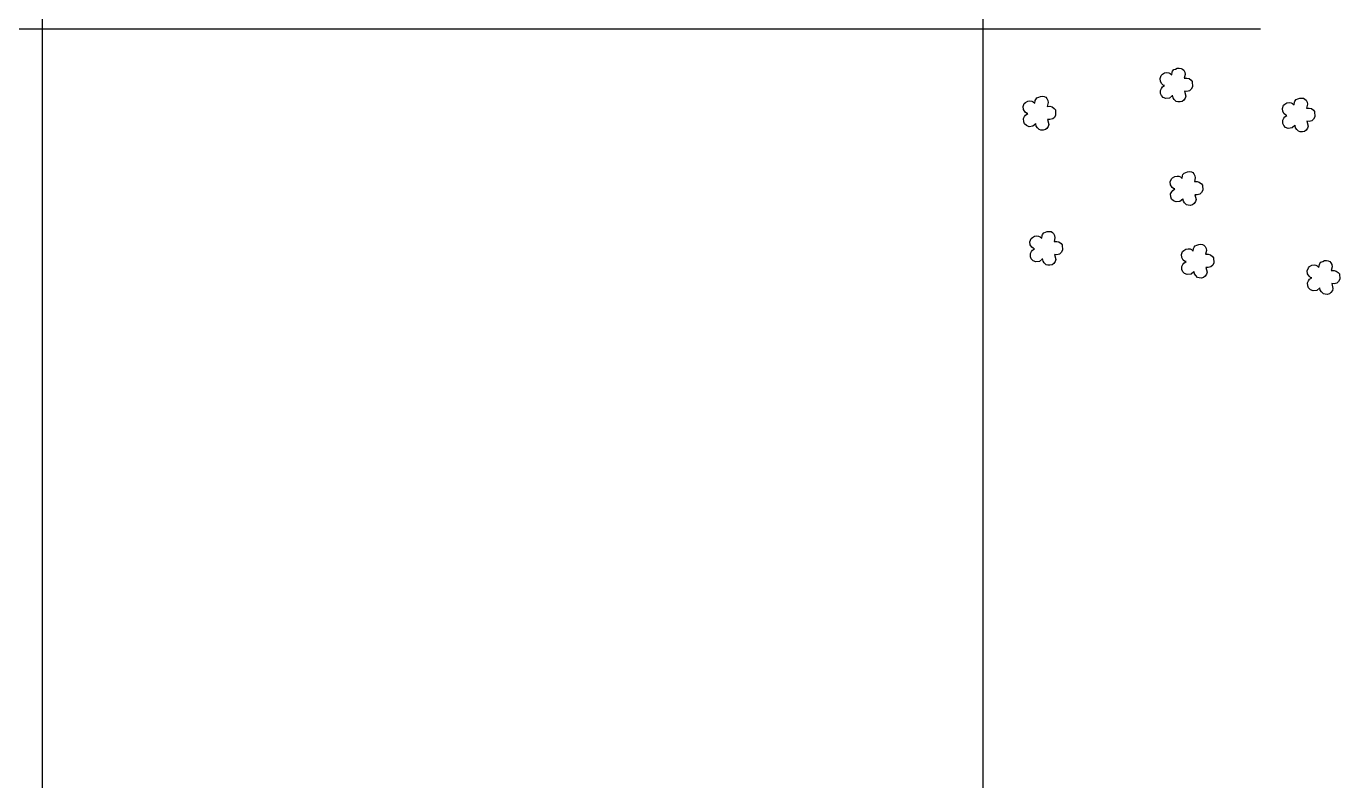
# Model space of a CAD drawing. Extents: x 727917 to 730017, y 7820137 to 7823107.
# Drawn here: x 728393 to 728952, y 7820880 to 7821201 of the extents above; entities that cross this region are included whole.
import ezdxf

# ---------------------------------------------------------------- set-up
doc = ezdxf.new("R2010")
doc.units = 0
doc.linetypes.add('CONTINUO', pattern=[0])
doc.layers.add('_SIMBOLO ARVORE', color=118, linetype='Continuous')
doc.layers.add('MALHA', color=8, linetype='CONTINUO')

msp = doc.modelspace()

# ---------------------------------------------------------------- linework, layer by layer
at = {"layer": '_SIMBOLO ARVORE', "linetype": 'CONTINUO'}
for points in [[(728880.61, 7821171.55, 0), (728879.37, 7821170.5, 0), (728877.78, 7821170.32, 0), (728876.66, 7821170.76, 0), (728875.86, 7821171.55, 0), (728875.52, 7821172.45, 0), (728875.44, 7821173.78, 0), (728875.87, 7821174.62, 0), (728876.32, 7821175.24, 0), (728877.23, 7821175.86, 0), (728876.65, 7821176.04, 0), (728876.08, 7821176.52, 0), (728875.41, 7821177.58, 0), (728875.29, 7821178.84, 0), (728875.77, 7821180.15, 0), (728876.28, 7821180.62, 0), (728877.21, 7821181.19, 0), (728878.19, 7821181.32, 0), (728878.97, 7821181.21, 0), (728879.59, 7821180.93, 0), (728880.26, 7821180.32, 0), (728880.47, 7821181.48, 0), (728880.64, 7821181.94, 0), (728881.14, 7821182.58, 0), (728881.9, 7821182.85, 0), (728882.63, 7821183.18, 0), (728883.46, 7821183.25, 0), (728884.24, 7821183.14, 0), (728884.87, 7821182.81, 0), (728885.34, 7821182.3, 0), (728885.76, 7821181.48, 0), (728885.92, 7821180.58, 0), (728885.54, 7821178.96, 0), (728886.67, 7821178.98, 0), (728887.61, 7821178.75, 0), (728888.49, 7821178.05, 0), (728888.98, 7821177.5, 0), (728889.11, 7821175.27, 0), (728888.57, 7821174.28, 0), (728887.85, 7821173.61, 0), (728886.7, 7821173.31, 0), (728885.7, 7821173.4, 0), (728886.24, 7821171.32, 0), (728885.99, 7821170.43, 0), (728885.39, 7821169.59, 0), (728884.73, 7821169.06, 0), (728883.79, 7821168.83, 0), (728882.86, 7821168.89, 0), (728882.16, 7821169.09, 0), (728881.36, 7821169.87, 0), (728880.82, 7821170.58, 0), (728880.65, 7821171.66, 0)], [(728822.39, 7821159.55, 0), (728821.14, 7821158.5, 0), (728819.56, 7821158.32, 0), (728818.43, 7821158.76, 0), (728817.63, 7821159.54, 0), (728817.3, 7821160.45, 0), (728817.21, 7821161.78, 0), (728817.64, 7821162.62, 0), (728818.1, 7821163.24, 0), (728819.01, 7821163.86, 0), (728818.43, 7821164.04, 0), (728817.86, 7821164.51, 0), (728817.18, 7821165.57, 0), (728817.06, 7821166.84, 0), (728817.55, 7821168.15, 0), (728818.06, 7821168.62, 0), (728818.99, 7821169.19, 0), (728819.96, 7821169.32, 0), (728820.75, 7821169.21, 0), (728821.36, 7821168.92, 0), (728822.04, 7821168.32, 0), (728822.24, 7821169.47, 0), (728822.41, 7821169.93, 0), (728822.92, 7821170.57, 0), (728823.67, 7821170.85, 0), (728824.41, 7821171.18, 0), (728825.23, 7821171.25, 0), (728826.01, 7821171.14, 0), (728826.65, 7821170.81, 0), (728827.12, 7821170.3, 0), (728827.53, 7821169.48, 0), (728827.69, 7821168.57, 0), (728827.32, 7821166.96, 0), (728828.45, 7821166.98, 0), (728829.39, 7821166.75, 0), (728830.27, 7821166.05, 0), (728830.76, 7821165.49, 0), (728830.89, 7821163.27, 0), (728830.35, 7821162.27, 0), (728829.62, 7821161.61, 0), (728828.48, 7821161.31, 0), (728827.48, 7821161.39, 0), (728828.01, 7821159.32, 0), (728827.77, 7821158.43, 0), (728827.17, 7821157.59, 0), (728826.51, 7821157.06, 0), (728825.57, 7821156.83, 0), (728824.64, 7821156.89, 0), (728823.94, 7821157.08, 0), (728823.14, 7821157.87, 0), (728822.59, 7821158.58, 0), (728822.43, 7821159.66, 0)], [(728932.65, 7821158.82, 0), (728931.41, 7821157.77, 0), (728929.82, 7821157.59, 0), (728928.69, 7821158.03, 0), (728927.89, 7821158.82, 0), (728927.56, 7821159.72, 0), (728927.47, 7821161.05, 0), (728927.9, 7821161.89, 0), (728928.36, 7821162.51, 0), (728929.27, 7821163.13, 0), (728928.69, 7821163.31, 0), (728928.12, 7821163.79, 0), (728927.45, 7821164.85, 0), (728927.33, 7821166.11, 0), (728927.81, 7821167.42, 0), (728928.32, 7821167.89, 0), (728929.25, 7821168.46, 0), (728930.23, 7821168.59, 0), (728931.01, 7821168.48, 0), (728931.62, 7821168.2, 0), (728932.3, 7821167.59, 0), (728932.5, 7821168.75, 0), (728932.68, 7821169.21, 0), (728933.18, 7821169.85, 0), (728933.93, 7821170.12, 0), (728934.67, 7821170.45, 0), (728935.49, 7821170.52, 0), (728936.28, 7821170.41, 0), (728936.91, 7821170.08, 0), (728937.38, 7821169.57, 0), (728937.79, 7821168.75, 0), (728937.96, 7821167.85, 0), (728937.58, 7821166.23, 0), (728938.71, 7821166.25, 0), (728939.65, 7821166.02, 0), (728940.53, 7821165.33, 0), (728941.02, 7821164.77, 0), (728941.15, 7821162.54, 0), (728940.61, 7821161.55, 0), (728939.88, 7821160.88, 0), (728938.74, 7821160.58, 0), (728937.74, 7821160.67, 0), (728938.28, 7821158.59, 0), (728938.03, 7821157.7, 0), (728937.43, 7821156.86, 0), (728936.77, 7821156.33, 0), (728935.83, 7821156.1, 0), (728934.9, 7821156.16, 0), (728934.2, 7821156.36, 0), (728933.4, 7821157.14, 0), (728932.86, 7821157.85, 0), (728932.69, 7821158.93, 0)], [(728884.98, 7821127.54, 0), (728883.73, 7821126.5, 0), (728882.15, 7821126.32, 0), (728881.02, 7821126.75, 0), (728880.22, 7821127.54, 0), (728879.89, 7821128.44, 0), (728879.8, 7821129.77, 0), (728880.23, 7821130.61, 0), (728880.69, 7821131.23, 0), (728881.6, 7821131.85, 0), (728881.02, 7821132.04, 0), (728880.45, 7821132.51, 0), (728879.78, 7821133.57, 0), (728879.65, 7821134.83, 0), (728880.14, 7821136.15, 0), (728880.65, 7821136.62, 0), (728881.58, 7821137.19, 0), (728882.56, 7821137.32, 0), (728883.34, 7821137.21, 0), (728883.95, 7821136.92, 0), (728884.63, 7821136.32, 0), (728884.83, 7821137.47, 0), (728885.01, 7821137.93, 0), (728885.51, 7821138.57, 0), (728886.26, 7821138.85, 0), (728887, 7821139.17, 0), (728887.82, 7821139.25, 0), (728888.6, 7821139.14, 0), (728889.24, 7821138.8, 0), (728889.71, 7821138.29, 0), (728890.12, 7821137.48, 0), (728890.28, 7821136.57, 0), (728889.91, 7821134.96, 0), (728891.04, 7821134.97, 0), (728891.98, 7821134.75, 0), (728892.86, 7821134.05, 0), (728893.35, 7821133.49, 0), (728893.48, 7821131.27, 0), (728892.94, 7821130.27, 0), (728892.21, 7821129.61, 0), (728891.07, 7821129.3, 0), (728890.07, 7821129.39, 0), (728890.61, 7821127.31, 0), (728890.36, 7821126.43, 0), (728889.76, 7821125.58, 0), (728889.1, 7821125.06, 0), (728888.16, 7821124.83, 0), (728887.23, 7821124.88, 0), (728886.53, 7821125.08, 0), (728885.73, 7821125.87, 0), (728885.19, 7821126.58, 0), (728885.02, 7821127.65, 0)], [(728825.3, 7821102.09, 0), (728824.05, 7821101.04, 0), (728822.47, 7821100.86, 0), (728821.34, 7821101.3, 0), (728820.54, 7821102.08, 0), (728820.21, 7821102.98, 0), (728820.12, 7821104.31, 0), (728820.55, 7821105.16, 0), (728821.01, 7821105.78, 0), (728821.92, 7821106.39, 0), (728821.34, 7821106.58, 0), (728820.77, 7821107.05, 0), (728820.1, 7821108.11, 0), (728819.97, 7821109.37, 0), (728820.46, 7821110.69, 0), (728820.97, 7821111.16, 0), (728821.9, 7821111.73, 0), (728822.88, 7821111.86, 0), (728823.66, 7821111.75, 0), (728824.27, 7821111.46, 0), (728824.95, 7821110.86, 0), (728825.15, 7821112.01, 0), (728825.33, 7821112.47, 0), (728825.83, 7821113.11, 0), (728826.58, 7821113.39, 0), (728827.32, 7821113.71, 0), (728828.14, 7821113.79, 0), (728828.92, 7821113.68, 0), (728829.56, 7821113.34, 0), (728830.03, 7821112.83, 0), (728830.44, 7821112.02, 0), (728830.6, 7821111.11, 0), (728830.23, 7821109.5, 0), (728831.36, 7821109.52, 0), (728832.3, 7821109.29, 0), (728833.18, 7821108.59, 0), (728833.67, 7821108.03, 0), (728833.8, 7821105.81, 0), (728833.26, 7821104.81, 0), (728832.53, 7821104.15, 0), (728831.39, 7821103.84, 0), (728830.39, 7821103.93, 0), (728830.93, 7821101.86, 0), (728830.68, 7821100.97, 0), (728830.08, 7821100.13, 0), (728829.42, 7821099.6, 0), (728828.48, 7821099.37, 0), (728827.55, 7821099.42, 0), (728826.85, 7821099.62, 0), (728826.05, 7821100.41, 0), (728825.51, 7821101.12, 0), (728825.34, 7821102.19, 0)], [(728889.71, 7821096.63, 0), (728888.46, 7821095.59, 0), (728886.88, 7821095.4, 0), (728885.75, 7821095.84, 0), (728884.95, 7821096.63, 0), (728884.62, 7821097.53, 0), (728884.53, 7821098.86, 0), (728884.96, 7821099.7, 0), (728885.42, 7821100.32, 0), (728886.33, 7821100.94, 0), (728885.75, 7821101.12, 0), (728885.18, 7821101.6, 0), (728884.51, 7821102.66, 0), (728884.38, 7821103.92, 0), (728884.87, 7821105.23, 0), (728885.38, 7821105.7, 0), (728886.31, 7821106.27, 0), (728887.29, 7821106.4, 0), (728888.07, 7821106.29, 0), (728888.68, 7821106.01, 0), (728889.36, 7821105.4, 0), (728889.56, 7821106.56, 0), (728889.74, 7821107.02, 0), (728890.24, 7821107.66, 0), (728890.99, 7821107.93, 0), (728891.73, 7821108.26, 0), (728892.55, 7821108.34, 0), (728893.33, 7821108.22, 0), (728893.97, 7821107.89, 0), (728894.44, 7821107.38, 0), (728894.85, 7821106.56, 0), (728895.02, 7821105.66, 0), (728894.64, 7821104.04, 0), (728895.77, 7821104.06, 0), (728896.71, 7821103.84, 0), (728897.59, 7821103.14, 0), (728898.08, 7821102.58, 0), (728898.21, 7821100.35, 0), (728897.67, 7821099.36, 0), (728896.94, 7821098.69, 0), (728895.8, 7821098.39, 0), (728894.8, 7821098.48, 0), (728895.34, 7821096.4, 0), (728895.09, 7821095.52, 0), (728894.49, 7821094.67, 0), (728893.83, 7821094.14, 0), (728892.89, 7821093.91, 0), (728891.96, 7821093.97, 0), (728891.26, 7821094.17, 0), (728890.46, 7821094.95, 0), (728889.92, 7821095.66, 0), (728889.75, 7821096.74, 0)], [(728943.2, 7821089.72, 0), (728941.96, 7821088.68, 0), (728940.37, 7821088.49, 0), (728939.25, 7821088.93, 0), (728938.45, 7821089.72, 0), (728938.12, 7821090.62, 0), (728938.03, 7821091.95, 0), (728938.46, 7821092.79, 0), (728938.91, 7821093.41, 0), (728939.82, 7821094.03, 0), (728939.24, 7821094.21, 0), (728938.67, 7821094.69, 0), (728938, 7821095.75, 0), (728937.88, 7821097.01, 0), (728938.36, 7821098.32, 0), (728938.87, 7821098.79, 0), (728939.8, 7821099.36, 0), (728940.78, 7821099.49, 0), (728941.56, 7821099.38, 0), (728942.18, 7821099.1, 0), (728942.85, 7821098.49, 0), (728943.06, 7821099.65, 0), (728943.23, 7821100.11, 0), (728943.73, 7821100.75, 0), (728944.49, 7821101.02, 0), (728945.22, 7821101.35, 0), (728946.05, 7821101.43, 0), (728946.83, 7821101.31, 0), (728947.46, 7821100.98, 0), (728947.93, 7821100.47, 0), (728948.35, 7821099.65, 0), (728948.51, 7821098.75, 0), (728948.13, 7821097.13, 0), (728949.27, 7821097.15, 0), (728950.2, 7821096.93, 0), (728951.08, 7821096.23, 0), (728951.57, 7821095.67, 0), (728951.71, 7821093.44, 0), (728951.16, 7821092.45, 0), (728950.44, 7821091.78, 0), (728949.3, 7821091.48, 0), (728948.3, 7821091.57, 0), (728948.83, 7821089.49, 0), (728948.59, 7821088.61, 0), (728947.98, 7821087.76, 0), (728947.32, 7821087.23, 0), (728946.38, 7821087, 0), (728945.45, 7821087.06, 0), (728944.75, 7821087.26, 0), (728943.95, 7821088.04, 0), (728943.41, 7821088.75, 0), (728943.24, 7821089.83, 0)]]:
    msp.add_polyline3d(points, dxfattribs=at)
at = {"layer": 'MALHA'}
for p, q in [((728400, 7820471.86), (728400, 7821424.93)), ((728800, 7820471.86), (728800, 7821297.5)), ((728017.18, 7821200), (728917.94, 7821200))]:
    msp.add_line(p, q, dxfattribs=at)

doc.saveas('drawing.dxf')
